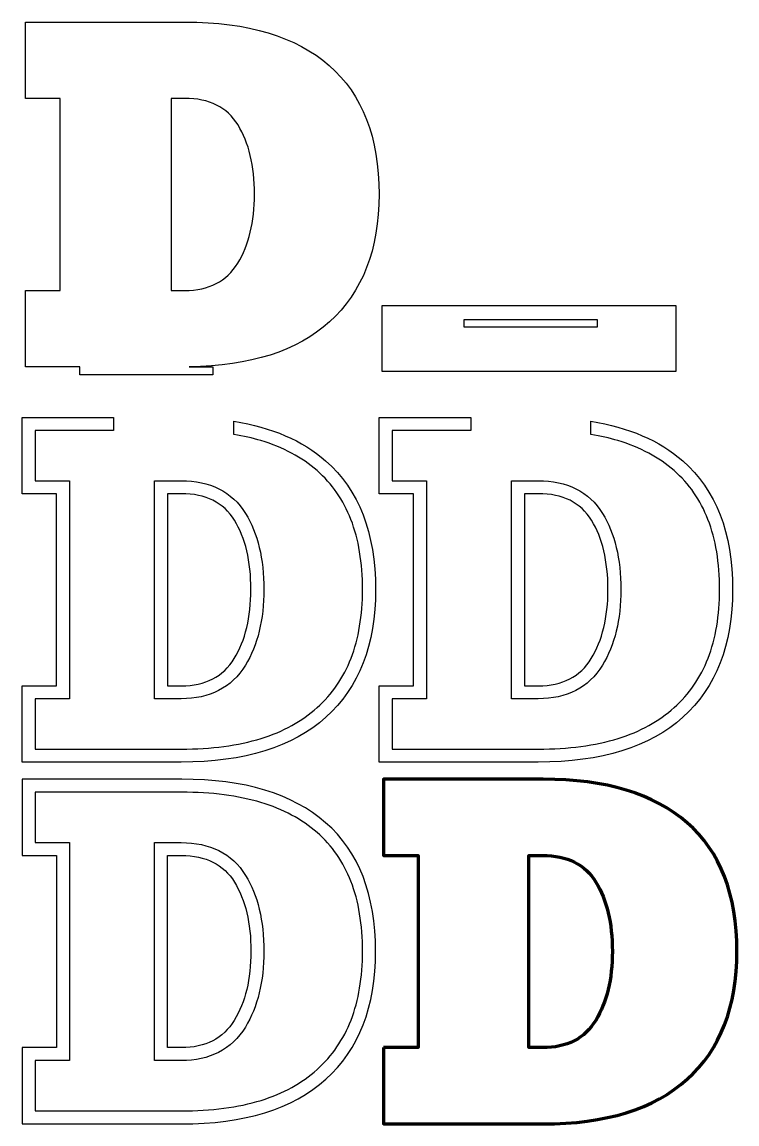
# Model space of a CAD drawing. Header units: inches. Extents: x 0.9 to 20.1, y 0.3 to 30.
import ezdxf

# ---------------------------------------------------------------- set-up
doc = ezdxf.new("R2010")
doc.units = ezdxf.units.IN
doc.header["$MEASUREMENT"] = 0
doc.layers.add('Layer 1', color=7, linetype='Continuous')

# ---------------------------------------------------------------- blocks, each defined once
blk = doc.blocks.new('block 2')
at = {"layer": 'Layer 1', "color": 7, "lineweight": 25, "true_color": 0xffffff}
for points, knots in [([(0.856, 2.339), (0.856, 2.339), (1.789, 2.339), (1.789, 2.339), (1.789, 2.339), (1.789, 7.517), (1.789, 7.517), (1.789, 7.517), (0.856, 7.517), (0.856, 7.517), (0.856, 7.517), (0.856, 9.574), (0.856, 9.574), (0.856, 9.574), (5.161, 9.574), (5.161, 9.574), (6.851, 9.574), (8.145, 9.183), (9.042, 8.402), (9.939, 7.621), (10.387, 6.465), (10.387, 4.934), (10.387, 3.443), (9.94, 2.295), (9.048, 1.49), (8.155, 0.685), (6.855, 0.282), (5.149, 0.282), (5.149, 0.282), (0.856, 0.282), (0.856, 0.282), (0.856, 0.282), (0.856, 2.339), (0.856, 2.339)], [0, 0, 0, 0, 1, 1, 1, 2, 2, 2, 3, 3, 3, 4, 4, 4, 5, 5, 5, 6, 6, 6, 7, 7, 7, 8, 8, 8, 9, 9, 9, 10, 10, 10, 11, 11, 11, 11]), ([(1.206, 0.632), (1.206, 0.632), (1.206, 1.989), (1.206, 1.989), (1.206, 1.989), (2.139, 1.989), (2.139, 1.989), (2.139, 1.989), (2.139, 7.867), (2.139, 7.867), (2.139, 7.867), (1.206, 7.867), (1.206, 7.867), (1.206, 7.867), (1.206, 9.224), (1.206, 9.224), (1.206, 9.224), (5.161, 9.224), (5.161, 9.224), (5.968, 9.224), (6.687, 9.13), (7.298, 8.946), (7.894, 8.766), (8.403, 8.494), (8.812, 8.138), (9.215, 7.787), (9.522, 7.344), (9.724, 6.822), (9.932, 6.288), (10.037, 5.652), (10.037, 4.934), (10.037, 4.236), (9.932, 3.613), (9.726, 3.082), (9.524, 2.562), (9.217, 2.114), (8.813, 1.75), (8.407, 1.383), (7.898, 1.104), (7.3, 0.918), (6.687, 0.728), (5.963, 0.632), (5.149, 0.632), (5.149, 0.632), (1.206, 0.632), (1.206, 0.632)], [0, 0, 0, 0, 1, 1, 1, 2, 2, 2, 3, 3, 3, 4, 4, 4, 5, 5, 5, 6, 6, 6, 7, 7, 7, 8, 8, 8, 9, 9, 9, 10, 10, 10, 11, 11, 11, 12, 12, 12, 13, 13, 13, 14, 14, 14, 15, 15, 15, 15]), ([(4.428, 1.989), (4.428, 1.989), (5.149, 1.989), (5.149, 1.989), (5.531, 1.989), (5.87, 2.064), (6.157, 2.212), (6.452, 2.364), (6.694, 2.593), (6.877, 2.892), (7.209, 3.436), (7.377, 4.123), (7.377, 4.934), (7.377, 5.761), (7.21, 6.451), (6.882, 6.983), (6.701, 7.278), (6.458, 7.502), (6.161, 7.651), (5.874, 7.794), (5.533, 7.867), (5.149, 7.867), (5.149, 7.867), (4.428, 7.867), (4.428, 7.867), (4.428, 7.867), (4.428, 1.989), (4.428, 1.989), (4.428, 1.989), (4.428, 1.989), (4.428, 1.989)], [0, 0, 0, 0, 1, 1, 1, 2, 2, 2, 3, 3, 3, 4, 4, 4, 5, 5, 5, 6, 6, 6, 7, 7, 7, 8, 8, 8, 9, 9, 9, 10, 10, 10, 10]), ([(5.149, 2.339), (5.803, 2.339), (6.279, 2.584), (6.578, 3.075), (6.877, 3.565), (7.027, 4.185), (7.027, 4.934), (7.027, 5.699), (6.879, 6.321), (6.584, 6.8), (6.289, 7.278), (5.811, 7.517), (5.149, 7.517), (5.149, 7.517), (4.778, 7.517), (4.778, 7.517), (4.778, 7.517), (4.778, 2.339), (4.778, 2.339), (4.778, 2.339), (5.149, 2.339), (5.149, 2.339)], [0, 0, 0, 0, 1, 1, 1, 2, 2, 2, 3, 3, 3, 4, 4, 4, 5, 5, 5, 6, 6, 6, 7, 7, 7, 7])]:
    blk.add_open_spline(points, degree=3, knots=knots, dxfattribs=at)
blk = doc.blocks.new('block 3')
at = {"layer": 'Layer 1', "color": 7, "lineweight": 25, "true_color": 0xffffff}
for points, knots in [([(9.042, 18.155), (8.413, 18.703), (7.588, 19.058), (6.569, 19.222), (6.569, 19.222), (6.569, 18.867), (6.569, 18.867), (6.826, 18.824), (7.069, 18.768), (7.298, 18.699), (7.894, 18.519), (8.403, 18.247), (8.812, 17.891), (9.215, 17.54), (9.522, 17.097), (9.724, 16.575), (9.932, 16.04), (10.037, 15.405), (10.037, 14.687), (10.037, 13.988), (9.932, 13.365), (9.726, 12.834), (9.524, 12.314), (9.217, 11.866), (8.813, 11.503), (8.407, 11.136), (7.898, 10.856), (7.3, 10.671), (6.687, 10.481), (5.963, 10.385), (5.149, 10.385), (5.149, 10.385), (1.206, 10.385), (1.206, 10.385), (1.206, 10.385), (1.206, 11.742), (1.206, 11.742), (1.206, 11.742), (2.139, 11.742), (2.139, 11.742), (2.139, 11.742), (2.139, 17.62), (2.139, 17.62), (2.139, 17.62), (1.206, 17.62), (1.206, 17.62), (1.206, 17.62), (1.206, 18.977), (1.206, 18.977), (1.206, 18.977), (3.326, 18.977), (3.326, 18.977), (3.326, 18.977), (3.326, 19.327), (3.326, 19.327), (3.326, 19.327), (0.856, 19.327), (0.856, 19.327), (0.856, 19.327), (0.856, 17.27), (0.856, 17.27), (0.856, 17.27), (1.789, 17.27), (1.789, 17.27), (1.789, 17.27), (1.789, 12.092), (1.789, 12.092), (1.789, 12.092), (0.856, 12.092), (0.856, 12.092), (0.856, 12.092), (0.856, 10.035), (0.856, 10.035), (0.856, 10.035), (5.149, 10.035), (5.149, 10.035), (6.855, 10.035), (8.155, 10.437), (9.048, 11.243), (9.94, 12.048), (10.387, 13.196), (10.387, 14.687), (10.387, 16.217), (9.939, 17.373), (9.042, 18.155)], [0, 0, 0, 0, 1, 1, 1, 2, 2, 2, 3, 3, 3, 4, 4, 4, 5, 5, 5, 6, 6, 6, 7, 7, 7, 8, 8, 8, 9, 9, 9, 10, 10, 10, 11, 11, 11, 12, 12, 12, 13, 13, 13, 14, 14, 14, 15, 15, 15, 16, 16, 16, 17, 17, 17, 18, 18, 18, 19, 19, 19, 20, 20, 20, 21, 21, 21, 22, 22, 22, 23, 23, 23, 24, 24, 24, 25, 25, 25, 26, 26, 26, 27, 27, 27, 28, 28, 28, 28]), ([(6.157, 11.964), (6.452, 12.116), (6.694, 12.345), (6.877, 12.645), (7.209, 13.189), (7.377, 13.876), (7.377, 14.687), (7.377, 15.514), (7.21, 16.204), (6.882, 16.736), (6.701, 17.03), (6.458, 17.255), (6.161, 17.403), (5.874, 17.547), (5.533, 17.62), (5.149, 17.62), (5.149, 17.62), (4.428, 17.62), (4.428, 17.62), (4.428, 17.62), (4.428, 11.742), (4.428, 11.742), (4.428, 11.742), (5.149, 11.742), (5.149, 11.742), (5.531, 11.742), (5.87, 11.817), (6.157, 11.964)], [0, 0, 0, 0, 1, 1, 1, 2, 2, 2, 3, 3, 3, 4, 4, 4, 5, 5, 5, 6, 6, 6, 7, 7, 7, 8, 8, 8, 9, 9, 9, 9]), ([(4.778, 17.27), (4.778, 17.27), (5.149, 17.27), (5.149, 17.27), (5.811, 17.27), (6.289, 17.031), (6.584, 16.552), (6.879, 16.074), (7.027, 15.452), (7.027, 14.687), (7.027, 13.937), (6.877, 13.317), (6.578, 12.827), (6.279, 12.337), (5.803, 12.092), (5.149, 12.092), (5.149, 12.092), (4.778, 12.092), (4.778, 12.092), (4.778, 12.092), (4.778, 17.27), (4.778, 17.27), (4.778, 17.27), (4.778, 17.27), (4.778, 17.27)], [0, 0, 0, 0, 1, 1, 1, 2, 2, 2, 3, 3, 3, 4, 4, 4, 5, 5, 5, 6, 6, 6, 7, 7, 7, 8, 8, 8, 8])]:
    blk.add_open_spline(points, degree=3, knots=knots, dxfattribs=at)
blk = doc.blocks.new('block 4')
at = {"layer": 'Layer 1', "color": 7, "lineweight": 25, "true_color": 0xffffff}
for points, knots in [([(18.668, 18.155), (18.039, 18.703), (17.214, 19.058), (16.195, 19.222), (16.195, 19.222), (16.195, 18.867), (16.195, 18.867), (16.452, 18.824), (16.696, 18.768), (16.924, 18.699), (17.52, 18.519), (18.029, 18.247), (18.438, 17.891), (18.841, 17.54), (19.148, 17.097), (19.35, 16.575), (19.558, 16.04), (19.663, 15.405), (19.663, 14.687), (19.663, 13.988), (19.558, 13.365), (19.352, 12.834), (19.15, 12.314), (18.843, 11.866), (18.439, 11.503), (18.033, 11.136), (17.524, 10.856), (16.926, 10.671), (16.313, 10.481), (15.589, 10.385), (14.775, 10.385), (14.775, 10.385), (10.832, 10.385), (10.832, 10.385), (10.832, 10.385), (10.832, 11.742), (10.832, 11.742), (10.832, 11.742), (11.765, 11.742), (11.765, 11.742), (11.765, 11.742), (11.765, 17.62), (11.765, 17.62), (11.765, 17.62), (10.832, 17.62), (10.832, 17.62), (10.832, 17.62), (10.832, 18.977), (10.832, 18.977), (10.832, 18.977), (12.952, 18.977), (12.952, 18.977), (12.952, 18.977), (12.952, 19.327), (12.952, 19.327), (12.952, 19.327), (10.482, 19.327), (10.482, 19.327), (10.482, 19.327), (10.482, 17.27), (10.482, 17.27), (10.482, 17.27), (11.415, 17.27), (11.415, 17.27), (11.415, 17.27), (11.415, 12.092), (11.415, 12.092), (11.415, 12.092), (10.482, 12.092), (10.482, 12.092), (10.482, 12.092), (10.482, 10.035), (10.482, 10.035), (10.482, 10.035), (14.775, 10.035), (14.775, 10.035), (16.481, 10.035), (17.781, 10.437), (18.674, 11.243), (19.567, 12.048), (20.013, 13.196), (20.013, 14.687), (20.013, 16.217), (19.565, 17.373), (18.668, 18.155)], [0, 0, 0, 0, 1, 1, 1, 2, 2, 2, 3, 3, 3, 4, 4, 4, 5, 5, 5, 6, 6, 6, 7, 7, 7, 8, 8, 8, 9, 9, 9, 10, 10, 10, 11, 11, 11, 12, 12, 12, 13, 13, 13, 14, 14, 14, 15, 15, 15, 16, 16, 16, 17, 17, 17, 18, 18, 18, 19, 19, 19, 20, 20, 20, 21, 21, 21, 22, 22, 22, 23, 23, 23, 24, 24, 24, 25, 25, 25, 26, 26, 26, 27, 27, 27, 28, 28, 28, 28]), ([(15.783, 11.964), (16.078, 12.116), (16.32, 12.345), (16.503, 12.645), (16.835, 13.189), (17.003, 13.876), (17.003, 14.687), (17.003, 15.514), (16.836, 16.204), (16.508, 16.736), (16.327, 17.03), (16.084, 17.255), (15.787, 17.403), (15.5, 17.547), (15.159, 17.62), (14.775, 17.62), (14.775, 17.62), (14.055, 17.62), (14.055, 17.62), (14.055, 17.62), (14.055, 11.742), (14.055, 11.742), (14.055, 11.742), (14.775, 11.742), (14.775, 11.742), (15.157, 11.742), (15.496, 11.817), (15.783, 11.964)], [0, 0, 0, 0, 1, 1, 1, 2, 2, 2, 3, 3, 3, 4, 4, 4, 5, 5, 5, 6, 6, 6, 7, 7, 7, 8, 8, 8, 9, 9, 9, 9]), ([(14.405, 17.27), (14.405, 17.27), (14.775, 17.27), (14.775, 17.27), (15.437, 17.27), (15.915, 17.031), (16.21, 16.552), (16.505, 16.074), (16.653, 15.452), (16.653, 14.687), (16.653, 13.937), (16.503, 13.317), (16.204, 12.827), (15.905, 12.337), (15.429, 12.092), (14.775, 12.092), (14.775, 12.092), (14.405, 12.092), (14.405, 12.092), (14.405, 12.092), (14.405, 17.27), (14.405, 17.27), (14.405, 17.27), (14.405, 17.27), (14.405, 17.27)], [0, 0, 0, 0, 1, 1, 1, 2, 2, 2, 3, 3, 3, 4, 4, 4, 5, 5, 5, 6, 6, 6, 7, 7, 7, 8, 8, 8, 8])]:
    blk.add_open_spline(points, degree=3, knots=knots, dxfattribs=at)

msp = doc.modelspace()

# ---------------------------------------------------------------- linework, layer by layer
at = {"layer": 'Layer 1', "color": 7, "lineweight": 30, "true_color": 0xffffff}
for points in [[(10.554, 22.332), (10.554, 20.575), (18.492, 20.575), (18.492, 22.332), (10.554, 22.332)], [(16.366, 21.754), (12.78, 21.754), (12.78, 21.964), (16.366, 21.964), (16.366, 21.754), (16.366, 21.754)]]:
    msp.add_lwpolyline(points, dxfattribs=at)
at = {"layer": 'Layer 1', "color": 7, "lineweight": 25, "true_color": 0xffffff}
for points, knots in [([(9.137, 28.81), (8.24, 29.591), (6.946, 29.982), (5.256, 29.982), (5.256, 29.982), (0.951, 29.982), (0.951, 29.982), (0.951, 29.982), (0.951, 27.925), (0.951, 27.925), (0.951, 27.925), (1.884, 27.925), (1.884, 27.925), (1.884, 27.925), (1.884, 22.747), (1.884, 22.747), (1.884, 22.747), (0.951, 22.747), (0.951, 22.747), (0.951, 22.747), (0.951, 20.69), (0.951, 20.69), (0.951, 20.69), (2.415, 20.69), (2.415, 20.69), (2.415, 20.69), (2.415, 20.477), (2.415, 20.477), (2.415, 20.477), (6.001, 20.477), (6.001, 20.477), (6.001, 20.477), (6.001, 20.691), (6.001, 20.691), (6.001, 20.691), (5.365, 20.691), (5.365, 20.691), (7.012, 20.71), (8.271, 21.112), (9.143, 21.898), (10.036, 22.703), (10.482, 23.851), (10.482, 25.342), (10.482, 26.873), (10.034, 28.028), (9.137, 28.81)], [0, 0, 0, 0, 1, 1, 1, 2, 2, 2, 3, 3, 3, 4, 4, 4, 5, 5, 5, 6, 6, 6, 7, 7, 7, 8, 8, 8, 9, 9, 9, 10, 10, 10, 11, 11, 11, 12, 12, 12, 13, 13, 13, 14, 14, 14, 15, 15, 15, 15]), ([(6.673, 23.482), (6.374, 22.992), (5.898, 22.747), (5.244, 22.747), (5.244, 22.747), (4.874, 22.747), (4.874, 22.747), (4.874, 22.747), (4.874, 27.925), (4.874, 27.925), (4.874, 27.925), (5.244, 27.925), (5.244, 27.925), (5.906, 27.925), (6.384, 27.686), (6.679, 27.207), (6.974, 26.729), (7.122, 26.107), (7.122, 25.342), (7.122, 24.592), (6.972, 23.973), (6.673, 23.482)], [0, 0, 0, 0, 1, 1, 1, 2, 2, 2, 3, 3, 3, 4, 4, 4, 5, 5, 5, 6, 6, 6, 7, 7, 7, 7])]:
    msp.add_open_spline(points, degree=3, knots=knots, dxfattribs=at)
at = {"layer": 'Layer 1', "color": 6, "lineweight": 70, "true_color": 0xff00ff}
for points, knots in [([(10.601, 2.339), (10.601, 2.339), (11.534, 2.339), (11.534, 2.339), (11.534, 2.339), (11.534, 7.517), (11.534, 7.517), (11.534, 7.517), (10.601, 7.517), (10.601, 7.517), (10.601, 7.517), (10.601, 9.574), (10.601, 9.574), (10.601, 9.574), (14.906, 9.574), (14.906, 9.574), (16.596, 9.574), (17.89, 9.183), (18.787, 8.402), (19.683, 7.621), (20.132, 6.465), (20.132, 4.934), (20.132, 3.443), (19.685, 2.295), (18.793, 1.49), (17.9, 0.685), (16.6, 0.282), (14.894, 0.282), (14.894, 0.282), (10.601, 0.282), (10.601, 0.282), (10.601, 0.282), (10.601, 2.339), (10.601, 2.339)], [0, 0, 0, 0, 1, 1, 1, 2, 2, 2, 3, 3, 3, 4, 4, 4, 5, 5, 5, 6, 6, 6, 7, 7, 7, 8, 8, 8, 9, 9, 9, 10, 10, 10, 11, 11, 11, 11]), ([(14.894, 2.339), (15.548, 2.339), (16.024, 2.584), (16.323, 3.075), (16.622, 3.565), (16.772, 4.185), (16.772, 4.934), (16.772, 5.699), (16.624, 6.321), (16.329, 6.8), (16.034, 7.278), (15.556, 7.517), (14.894, 7.517), (14.894, 7.517), (14.523, 7.517), (14.523, 7.517), (14.523, 7.517), (14.523, 2.339), (14.523, 2.339), (14.523, 2.339), (14.894, 2.339), (14.894, 2.339)], [0, 0, 0, 0, 1, 1, 1, 2, 2, 2, 3, 3, 3, 4, 4, 4, 5, 5, 5, 6, 6, 6, 7, 7, 7, 7])]:
    msp.add_open_spline(points, degree=3, knots=knots, dxfattribs=at)

# ---------------------------------------------------------------- block references
at = {"layer": 'Layer 1'}
for name in ['block 3', 'block 4', 'block 2']:
    msp.add_blockref(name, (0, 0), dxfattribs=at)

doc.saveas('drawing.dxf')
